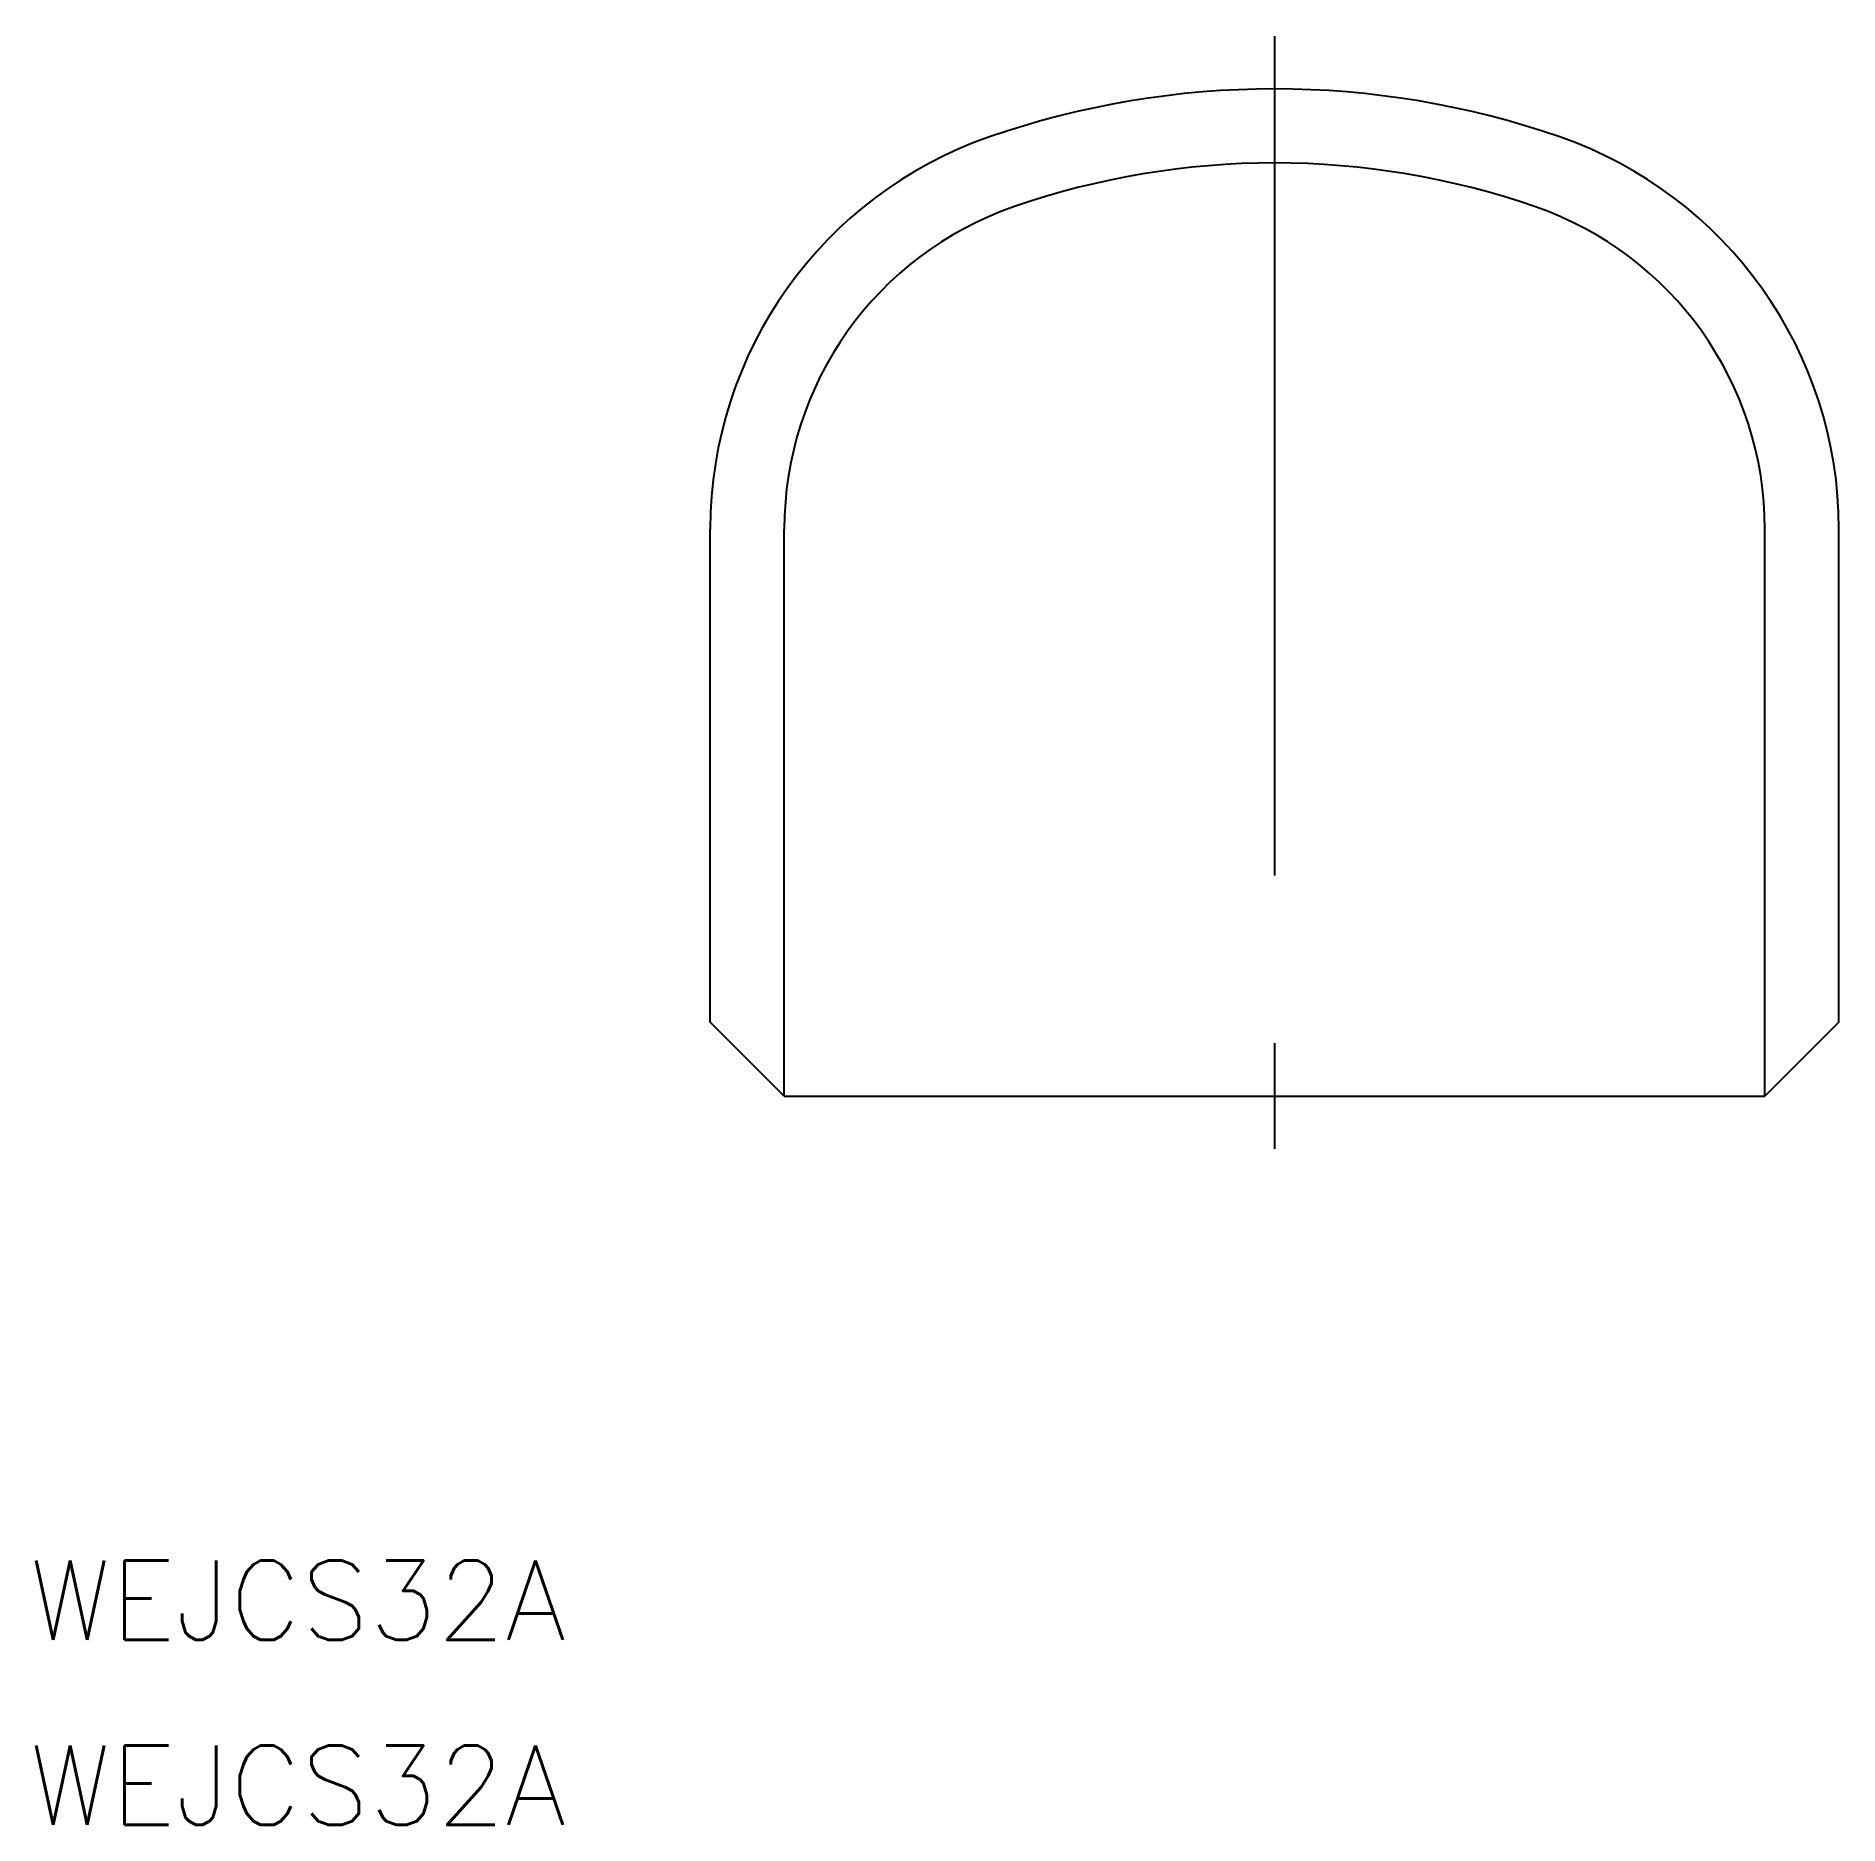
# Model space of a CAD drawing. Extents: x -46.9 to 21.4, y -27.6 to 40.1.
import ezdxf

# ---------------------------------------------------------------- set-up
doc = ezdxf.new("R2010")
doc.units = 0
doc.linetypes.add('CENTER', pattern=[50.8, 31.75, -6.35, 6.35, -6.35])
doc.layers.get('0').update_dxf_attribs({"linetype": 'CONTINUOUS'})
doc.layers.add('CENTER', color=1, linetype='CENTER')
doc.styles.get("Standard").update_dxf_attribs({"font": 'txt.shx', "height": 3, "bigfont": 'bigfont.shx'})

msp = doc.modelspace()

# ---------------------------------------------------------------- linework, layer by layer
at = {"color": 7, "linetype": 'CONTINUOUS'}
for p, q in [((-21.35, 2.8), (-21.35, 21.45)), ((-18.55, 0), (-18.55, 21.45)), ((18.55, 0), (18.55, 21.45)), ((21.35, 2.8), (21.35, 21.45)), ((-18.55, 0), (-21.35, 2.8)), ((21.35, 2.8), (18.55, 0)), ((-18.55, 0), (18.55, 0))]:
    msp.add_line(p, q, dxfattribs=at)
for centre, radius, start, end in [((0, 5.139), 32.961, 70.88946, 109.11054), ((-5.651, 21.45), 15.699, 109.11054, 180), ((5.651, 21.45), 15.699, 0, 70.88946), ((0, 5.139), 30.161, 70.88946, 109.11054), ((-5.651, 21.45), 12.899, 109.11054, 180), ((5.651, 21.45), 12.899, 0, 70.88946)]:
    msp.add_arc(centre, radius, start, end, dxfattribs=at)
at = {"layer": 'CENTER', "color": 1, "linetype": 'CENTER'}
msp.add_line((0, 40.1), (0, -2), dxfattribs=at)

# ---------------------------------------------------------------- texts
at = {"color": 7, "linetype": 'CONTINUOUS'}
for p in [(-47.113, -20.573), (-47.113, -27.573)]:
    msp.add_text('WEJCS32A', height=3, dxfattribs=at).set_placement(p)

doc.saveas('drawing.dxf')
